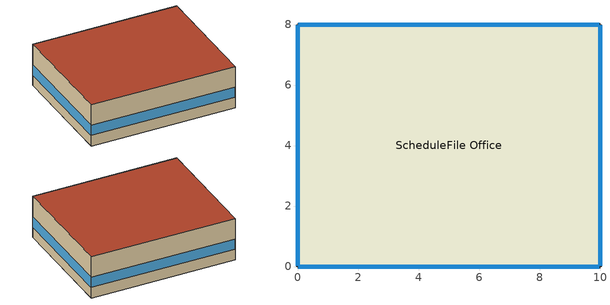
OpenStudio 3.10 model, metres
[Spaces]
ScheduleFile Office
 floor ground: 0,0 0,8 10,8 10,0 z0
 wall outside: 0,8 0,0 10,0 10,8 0,8 z0:3
 window: 0,7.97 0,0.03 / 9.97,8 0.03,8 / 10,0.03 10,7.97 / 0.03,0 9.97,0 z0.76:1.52
 roof outside: 10,0 10,8 0,8 0,0 z3
[BuildingStory]
Story 1: Nominal Z Coordinate {m}=0
[SpaceType]
Office SpaceType
[Space]
ScheduleFile Office: Space Type=Office SpaceType; Building Story=Story 1; Thermal Zone=ScheduleFile Office TZ
[ThermalZone]
ScheduleFile Office TZ: Thermostat=Thermostat Setpoint Dual Setpoint 1; Use Ideal Air Loads=No
[Sizing:Zone]
ScheduleFile Office TZ: Zone Cooling Design Supply Air Temperature Input Method=SupplyAirTemperature; Zone Cooling Design Supply Air Temperature {C}=14; Zone Cooling Design Supply Air Temperature Difference {deltaC}=11.11; Zone Heating Design Supply Air Temperature Input Method=SupplyAirTemperature; Zone Heating Design Supply Air Temperature {C}=40; Zone Heating Design Supply Air Temperature Difference {deltaC}=11.11; Zone Cooling Design Supply Air Humidity Ratio {kg-H2O/kg-air}=0.0085; Zone Heating Design Supply Air Humidity Ratio {kg-H2O/kg-air}=0.008; Cooling Design Air Flow Method=DesignDay; Heating Design Air Flow Method=DesignDay; Account for Dedicated Outdoor Air System=No; Dedicated Outdoor Air System Control Strategy=NeutralSupplyAir; Dedicated Outdoor Air Low Setpoint Temperature for Design {C}=autosize; Dedicated Outdoor Air High Setpoint Temperature for Design {C}=autosize; Zone Load Sizing Method=Sensible Load Only No Latent Load; Zone Latent Cooling Design Supply Air Humidity Ratio Input Method=HumidityRatioDifference; Zone Cooling Design Supply Air Humidity Ratio Difference {kgWater/kgDryAir}=0.005; Zone Latent Heating Design Supply Air Humidity Ratio Input Method=HumidityRatioDifference; Zone Humidification Design Supply Air Humidity Ratio Difference {kgWater/kgDryAir}=0.005; Sizing Option=Coincident
[Zone equipment]
ScheduleFile Office TZ: ScheduleFile Office TZ Ideal Loads
[ThermostatSetpoint:DualSetpoint]
Thermostat Setpoint Dual Setpoint 1: Heating Setpoint Temperature Schedule=ScheduleFile Office TZ Heating Schedule; Cooling Setpoint Temperature Schedule=ScheduleFile Office TZ Cooling Schedule
[External:File]
External File 1: File=occupancy_schedule.csv
[People:Definition]
Office People Def: Number of People Calculation Method=People/Area; People per Space Floor Area {person/m2}=0.05; Fraction Radiant=0.3
[People]
Office People: People Definition=Office People Def; Space or SpaceType=ScheduleFile Office; Number of People Schedule=Occupancy Schedule File; Multiplier=1
[Lights:Definition]
Office Lights Def: Design Level Calculation Method=Watts/Area; Watts per Space Floor Area {W/m2}=8
[Lights]
Office Lights: Lights Definition=Office Lights Def; Space or SpaceType=ScheduleFile Office; Schedule=Schedule Ruleset 1; Fraction Replaceable=1
[Schedule:Ruleset]
Name | Default Day Schedule
ScheduleFile Office TZ Heating Schedule | Schedule Day 1
ScheduleFile Office TZ Cooling Schedule | Schedule Day 2
Schedule Ruleset 1 | Schedule Day 3
[Schedule:Day]
Schedule Day 1: 24, 0, 21
Schedule Day 2: 24, 0, 24
Schedule Day 3: 24, 0, 1
[Schedule:File]
Occupancy Schedule File: External File=External File 1; Column Number=1; Rows to Skip at Top=0
